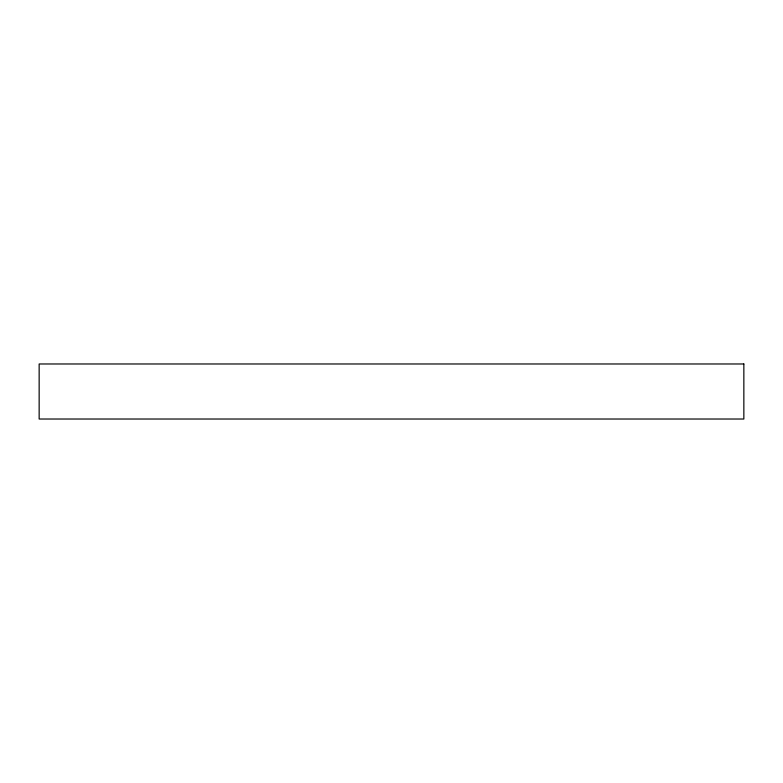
<?xml version="1.0" encoding="UTF-8"?>
<svg xmlns="http://www.w3.org/2000/svg" width="783" height="783" viewBox="0 0 783 783"><rect width="100%" height="100%" fill="white"/><g stroke="black" fill="none" stroke-linecap="round" stroke-linejoin="round"><path stroke-width="1.17" d="M743.85 363.978L39.15 363.978L39.15 419.022L743.85 419.022L743.85 363.978"/></g></svg>
